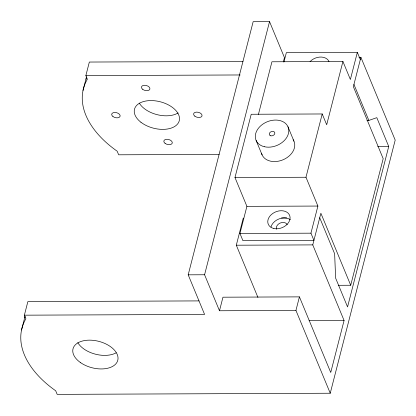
<?xml version="1.0" encoding="UTF-8"?>
<svg xmlns="http://www.w3.org/2000/svg" width="416" height="416" viewBox="0 0 416 416"><rect width="100%" height="100%" fill="white"/><g stroke="black" fill="none" stroke-linecap="round" stroke-linejoin="round"><path stroke-width="0.62" d="M358.961 57.314L360.906 57.304L395.2 140.104L330.242 393.234L57.184 394.373L55.692 390.775A104.978 61.911 14.4 0 1 25.87 318.776L24.383 315.177L27.862 301.616L198.999 300.903M219.149 154.383L118.664 154.804L117.177 151.206A104.978 61.911 14.4 0 1 87.355 79.206L85.862 75.603L89.341 62.046L242.98 61.402M21.533 330.034L25.012 316.472A104.978 61.911 14.4 0 0 24.788 317.658M83.013 90.464L86.492 76.903A104.978 61.911 14.4 0 0 86.086 79.279M24.383 315.177L204.594 314.423L188.193 274.825L253.157 21.694L269.537 21.627L284.45 57.626L283.343 61.937M330.242 393.234L295.942 310.435L219.487 310.757L204.578 274.758L269.537 21.627M322.213 113.968L305.973 177.252L317.902 206.055L310.939 233.173L313.924 240.375L242.928 240.672L239.949 233.47L246.906 206.352L234.978 177.549L251.217 114.265L322.213 113.968L326.685 124.769L342.924 61.485L271.934 61.781L258.424 114.416M219.487 310.757L222.966 297.196L299.421 296.878L330.736 372.476L344.079 320.492L312.764 244.894L320.882 213.252L350.704 285.251L338.442 285.303M257.93 297.414L236.309 245.211L243.266 218.093M283.977 61.906L286.348 52.66L357.344 52.364L360.324 59.566M357.344 52.364L350.381 79.487L342.924 61.485M295.942 310.435L299.421 296.878M360.906 57.304L353.366 86.684L383.188 158.683L350.704 285.251M366.912 120.432L368.857 120.427L376.808 117.666L388.736 146.463L347.558 306.93L335.629 278.132L334.636 253.77L319.722 217.771M85.862 75.603L240.146 74.963M377.723 146.51L388.736 146.463M234.978 177.549L305.973 177.252M246.906 206.352L317.902 206.055M281.497 217.932L286.681 217.911M239.949 233.47L310.939 233.173M236.309 245.211L312.764 244.894M188.193 274.825L204.578 274.758M309.088 320.637L344.079 320.492M353.943 84.427L368.857 120.427M287.981 126.781L293.946 141.18M256.121 140.462L262.085 154.861M116.163 352.804A23.114 13.634 14.4 0 1 77.823 342.675M178.126 112.949A23.114 13.634 14.4 0 1 139.313 103.116M276.598 229.242A5.777 4.269 -22.5 0 1 280.181 223.059A5.777 4.269 -22.5 0 1 287.217 224.682M293.129 139.708A17.337 12.802 -22.5 0 1 283.192 159.728A17.337 12.802 -22.5 0 1 261.55 153.275M270.982 227.006A11.56 8.533 -22.5 0 1 279.157 218.873A11.56 8.533 -22.5 0 1 290.394 219.762M310.066 61.594A11.56 8.533 -22.5 0 1 328.983 61.516M80.772 362.778A23.114 13.634 14.4 0 0 117.676 360.667A23.114 13.634 14.4 0 0 87.734 340.2A23.114 13.634 14.4 0 0 80.772 362.778M194.844 116.168A4.332 2.558 14.4 0 0 201.937 116.142A4.332 2.558 14.4 0 0 196.716 112.107A4.332 2.558 14.4 0 0 194.844 116.168M165.069 143.343A4.332 2.558 14.4 0 0 172.167 143.312A4.332 2.558 14.4 0 0 166.941 139.277A4.332 2.558 14.4 0 0 165.069 143.343M140.941 122.257A23.114 13.634 14.4 0 0 178.776 122.096A23.114 13.634 14.4 0 0 150.909 100.578A23.114 13.634 14.4 0 0 140.941 122.257M270.785 135.808A2.891 2.132 -22.5 0 0 274.836 133.026A2.891 2.132 -22.5 0 0 270.53 132.028A2.891 2.132 -22.5 0 0 270.785 135.808M142.704 89.341A4.332 2.558 14.4 0 0 149.796 89.31A4.332 2.558 14.4 0 0 144.57 85.275A4.332 2.558 14.4 0 0 142.704 89.341M112.928 116.511A4.332 2.558 14.4 0 0 120.021 116.48A4.332 2.558 14.4 0 0 114.8 112.45A4.332 2.558 14.4 0 0 112.928 116.511M273.858 228.504A11.56 8.533 -22.5 0 0 290.077 217.376A11.56 8.533 -22.5 0 0 272.839 213.403A11.56 8.533 -22.5 0 0 273.858 228.504M264.451 146.739A17.337 12.802 -22.5 0 0 288.777 130.047A17.337 12.802 -22.5 0 0 262.928 124.077A17.337 12.802 -22.5 0 0 264.451 146.739"/></g></svg>
